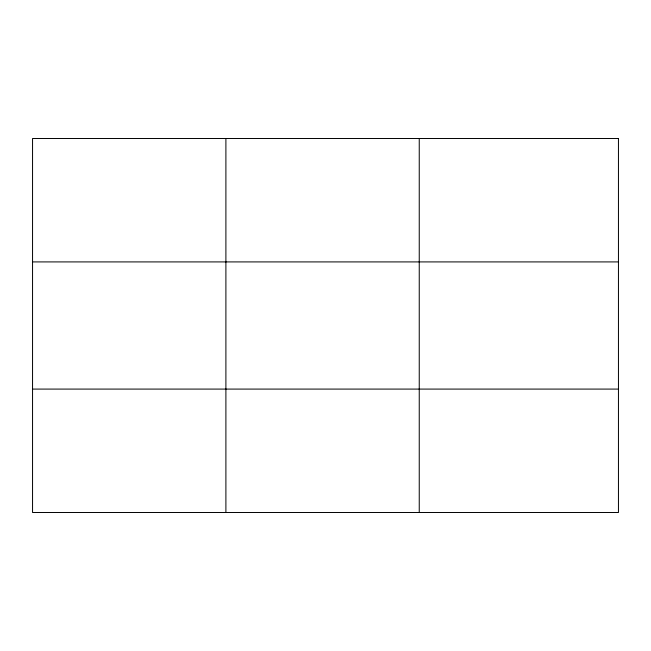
<?xml version="1.0" encoding="UTF-8"?>
<svg xmlns="http://www.w3.org/2000/svg" width="651" height="651" viewBox="0 0 651 651"><rect width="100%" height="100%" fill="white"/><g stroke="black" fill="none" stroke-linecap="round" stroke-linejoin="round"><path stroke-width="0.98" d="M225.897 138.492L225.897 512.508M419.244 138.492L419.244 512.508M32.55 261.914L618.45 261.914M32.55 389.086L618.45 389.086M618.45 138.492L618.45 512.508L32.55 512.508L32.55 138.492L618.45 138.492"/></g></svg>
